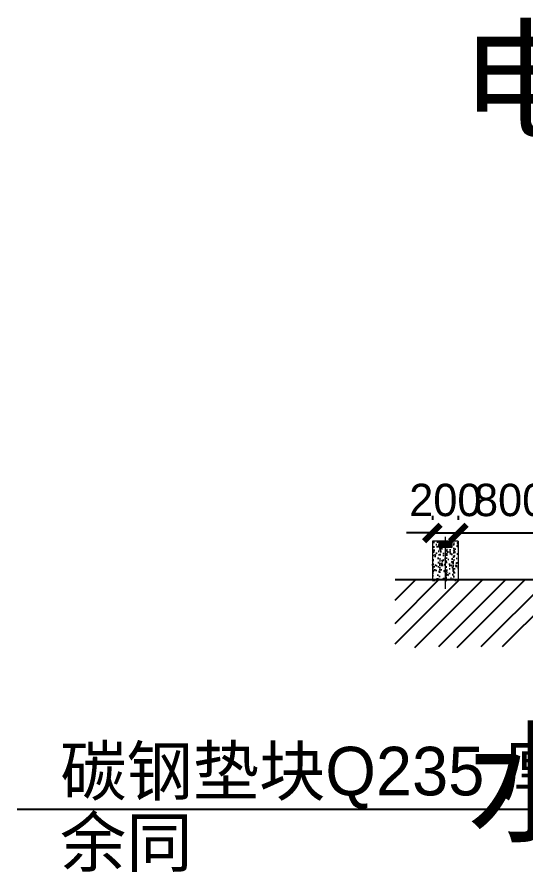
# Model space of a CAD drawing. Header units: millimetres. Extents: x 10779125 to 11142123, y -372083 to -144871.
# Drawn here: x 10994523 to 10998449, y -308205 to -301610 of the extents above; entities that cross this region are included whole.
import ezdxf
from ezdxf.enums import TextEntityAlignment as Align

# ---------------------------------------------------------------- set-up
doc = ezdxf.new("R2010")
doc.units = ezdxf.units.MM
doc.header["$LTSCALE"] = 1000
doc.header["$MEASUREMENT"] = 0
doc.header["$PDSIZE"] = -1
doc.linetypes.add('CENTER', pattern=[2.9, 2.5, -0.2, 0, -0.2])
doc.layers.get('0').update_dxf_attribs({"color": 255, "linetype": 'CONTINUOUS'})
doc.layers.get('Defpoints').update_dxf_attribs({"linetype": 'CONTINUOUS'})
doc.layers.add('AM_0', color=7, linetype='CONTINUOUS', lineweight=50)
for name, color, linetype in [('AM_8', 1, 'CONTINUOUS'), ('SB', 7, 'CONTINUOUS'), ('W_DIM', 4, 'CONTINUOUS')]:
    doc.layers.add(name, color=color, linetype=linetype)
doc.styles.get("Standard").update_dxf_attribs({"font": 'symbol.ttf'})
doc.dimstyles.new('ISO-25', dxfattribs={"dimtxt": 2.5, "dimasz": 2.5, "dimexe": 1.25, "dimexo": 0.625, "dimtad": 1, "dimtxsty": 'Standard', "dimcen": 2.5, "dimadec": 0, "dimazin": 0, "dimtfac": 1, "dimtmove": 0, "dimatfit": 3, "dimfxl": 0, "dimarcsym": 0})

# ---------------------------------------------------------------- blocks, each defined once
blk = doc.blocks.new('$dimbk')
blk.add_line((0, 0), (-1, 0))
at = {"const_width": 0.45}
blk.add_lwpolyline([(-0.636, -0.636), (0.636, 0.636)], dxfattribs=at)
blk = doc.blocks.new('*D194')
at = {"layer": 'Defpoints', "color": 0, "lineweight": -2, "transparency": 16777216}
for p in [(10998727.8, -305589.7), (10997927.8, -305657.2), (10998727.8, -305657.2)]:
    blk.add_point(p, dxfattribs=at)
at = {"layer": 'W_DIM', "lineweight": -2, "transparency": 16777216}
for p, q in [((10997927.8, -305457.2), (10997927.8, -305489.7)), ((10998727.8, -305457.2), (10998727.8, -305489.7)), ((10998027.8, -305589.7), (10998627.8, -305589.7))]:
    blk.add_line(p, q, dxfattribs=at)
at = {"layer": 'W_DIM', "lineweight": -2, "transparency": 16777216, "xscale": 100, "yscale": 100, "zscale": 100, "rotation": 180}
blk.add_blockref('$dimbk', (10997927.8, -305589.7), dxfattribs=at)
at = {"layer": 'W_DIM', "lineweight": -2, "transparency": 16777216, "xscale": 100, "yscale": 100, "zscale": 100}
blk.add_blockref('$dimbk', (10998727.8, -305589.7), dxfattribs=at)
at = {"layer": 'W_DIM', "color": 0, "transparency": 16777216, "insert": (10998327.8, -305337.1), "char_height": 250, "attachment_point": 5}
blk.add_mtext('800', dxfattribs=at)
blk = doc.blocks.new('*D195')
at = {"layer": 'Defpoints', "color": 0, "lineweight": -2, "transparency": 16777216}
for p in [(10997927.8, -305589.7), (10997727.8, -305657.2), (10997927.8, -305657.2)]:
    blk.add_point(p, dxfattribs=at)
at = {"layer": 'W_DIM', "lineweight": -2, "transparency": 16777216}
for p, q in [((10997727.8, -305457.2), (10997727.8, -305489.7)), ((10997927.8, -305457.2), (10997927.8, -305489.7)), ((10997627.8, -305589.7), (10997527.8, -305589.7)), ((10997727.8, -305589.7), (10997927.8, -305589.7)), ((10998027.8, -305589.7), (10998127.8, -305589.7))]:
    blk.add_line(p, q, dxfattribs=at)
at = {"layer": 'W_DIM', "lineweight": -2, "transparency": 16777216, "xscale": 100, "yscale": 100, "zscale": 100}
blk.add_blockref('$dimbk', (10997727.8, -305589.7), dxfattribs=at)
at = {"layer": 'W_DIM', "lineweight": -2, "transparency": 16777216, "xscale": 100, "yscale": 100, "zscale": 100, "rotation": 180}
blk.add_blockref('$dimbk', (10997927.8, -305589.7), dxfattribs=at)
at = {"layer": 'W_DIM', "color": 0, "transparency": 16777216, "insert": (10997827.8, -305337.1), "char_height": 250, "attachment_point": 5}
blk.add_mtext('200', dxfattribs=at)

msp = doc.modelspace()

# ---------------------------------------------------------------- hatches: boundary and pattern name
at = {"lineweight": 13}
h = msp.add_hatch(dxfattribs=at)
h.set_pattern_fill('ANSI32', color=1, style=0)
h.set_pattern_definition([(45, (11037010.2725, -308860.823), (-6.735192, 6.735192), []), (45, (11037014.763, -308860.823), (-6.735192, 6.735192), [])])
h.paths.add_polyline_path([(10997877.8, -305653.3), (10997777.8, -305653.3), (10997777.8, -305703.3), (10997877.8, -305703.3)])
at = {"layer": 'AM_8', "lineweight": 13}
h = msp.add_hatch(dxfattribs=at)
h.set_pattern_fill('AR-CONC', color=6, scale=0.4, style=0)
h.set_pattern_definition([(50, (11037010.27, -308860.82), (72.87387, -6.37563), [7.62, -83.82]), (355, (11037010.27, -308860.82), (-14.09713, 76.42266), [6.096, -67.056]), (100.451, (11037016.345, -308861.354), (58.777, 70.04668), [6.476, -71.236]), (46.1842, (11037010.27, -308840.5), (108.43162, -16.81693), [11.43, -125.73]), (96.6356, (11037019.31, -308841.9), (94.9617, 98.97022), [9.714, -106.854]), (351.184, (11037010.27, -308840.5), (94.96184, 98.97005), [9.144, -100.584]), (21, (11037020.43, -308845.58), (60.64595, -40.90621), [7.62, -83.82]), (326, (11037020.43, -308845.58), (24.72081, 73.67519), [6.096, -67.056]), (71.4514, (11037025.486, -308848.99), (85.3666, 32.76914), [6.476, -71.236]), (37.5, (11037010.273, -308860.823), (1.235441, 33.822016), [0, -66.2432, 0, -68.072, 0, -67.31]), (7.5, (11037010.273, -308860.823), (26.727865, 40.07223), [0, -38.8112, 0, -64.7192, 0, -25.654]), (327.5, (11036987.616, -308860.823), (54.236238, -2.291498), [0, -25.4, 0, -79.248, 0, -105.156]), (317.5, (11036977.456, -308860.823), (59.25167, 10.170596), [0, -33.02, 0, -52.6288, 0, -74.676])])
h.paths.add_polyline_path([(10997777.8, -305703.3), (10997777.8, -305653.3), (10997727.8, -305653.3), (10997727.8, -305953.3), (10997927.8, -305953.3), (10997927.8, -305653.3), (10997877.8, -305653.3), (10997877.8, -305703.3)])
h = msp.add_hatch(dxfattribs=at)
h.set_pattern_fill('AR-CONC', color=6, scale=0.4, style=0)
h.set_pattern_definition([(50, (11037010.27, -308864.67), (72.87387, -6.37563), [7.62, -83.82]), (355, (11037010.27, -308864.67), (-14.09713, 76.42266), [6.096, -67.056]), (100.451, (11037016.345, -308865.2), (58.777, 70.04668), [6.476, -71.236]), (46.1842, (11037010.27, -308844.35), (108.43162, -16.81693), [11.43, -125.73]), (96.6356, (11037019.31, -308845.75), (94.9617, 98.97022), [9.714, -106.854]), (351.184, (11037010.27, -308844.35), (94.96184, 98.97005), [9.144, -100.584]), (21, (11037020.43, -308849.43), (60.64595, -40.90621), [7.62, -83.82]), (326, (11037020.43, -308849.43), (24.72081, 73.67519), [6.096, -67.056]), (71.4514, (11037025.486, -308852.84), (85.3666, 32.76914), [6.476, -71.236]), (37.5, (11037010.273, -308864.668), (1.235441, 33.822016), [0, -66.2432, 0, -68.072, 0, -67.31]), (7.5, (11037010.273, -308864.668), (26.727865, 40.07223), [0, -38.8112, 0, -64.7192, 0, -25.654]), (327.5, (11036987.616, -308864.668), (54.236238, -2.291498), [0, -25.4, 0, -79.248, 0, -105.156]), (317.5, (11036977.456, -308864.67), (59.25167, 10.170596), [0, -33.02, 0, -52.6288, 0, -74.676])])
h.paths.add_polyline_path([(10997777.8, -305707.2), (10997777.8, -305657.2), (10997727.8, -305657.2), (10997727.8, -305957.2), (10997927.8, -305957.2), (10997927.8, -305657.2), (10997877.8, -305657.2), (10997877.8, -305707.2)])

# ---------------------------------------------------------------- linework, layer by layer
at = {"color": 1, "lineweight": 13}
for p, q in [((10997927.8, -305653.3, -12.4), (10997727.8, -305653.3, -12.4)), ((10997727.8, -305653.3, -12.4), (10997727.8, -305953.3, -12.4)), ((10997727.8, -305657.2, -12.4), (10997727.8, -305957.2, -12.4)), ((10997777.8, -305653.3, -12.4), (10997777.8, -305703.3, -12.4)), ((10997877.8, -305703.3, -12.4), (10997777.8, -305703.3, -12.4)), ((10997877.8, -305653.3, -12.4), (10997877.8, -305703.3, -12.4)), ((10997927.8, -305653.3, -12.4), (10997927.8, -305953.3, -12.4)), ((10997927.8, -305657.2, -12.4), (10997927.8, -305957.2, -12.4))]:
    msp.add_line(p, q, dxfattribs=at)
msp.add_line((10994523.2, -307720.6, -12.4), (10998471, -307720.2, -12.4))
at = {"layer": 'AM_0', "color": 1, "linetype": 'CENTER', "lineweight": 13}
for p, q in [((10997827.8, -306018.3, -12.4), (10997827.8, -305620.8, -12.4)), ((10997827.8, -306022.2, -12.4), (10997827.8, -305624.7, -12.4))]:
    msp.add_line(p, q, dxfattribs=at)
at = {"layer": 'AM_8', "color": 2, "ltscale": 5}
for p, q in [((10997440.3, -306287.7, -12.4), (10997778.6, -305949.5, -12.4)), ((10997440.3, -306287.7, -12.4), (10997778.6, -305949.5, -12.4)), ((10997440.3, -306445.3, -12.4), (10997936.1, -305949.5, -12.4)), ((10997440.3, -306108.1, -12.4), (10997598.9, -305949.5, -12.4)), ((10997591.6, -306473.6, -12.4), (10998115.8, -305949.5, -12.4)), ((10997777.9, -306467, -12.4), (10998295.4, -305949.5, -12.4)), ((10997918.5, -306473.6, -12.4), (10998442.7, -305949.5, -12.4)), ((10998104.8, -306467, -12.4), (10998622.3, -305949.5, -12.4)), ((10998268.2, -306467, -12.4), (10998785.7, -305949.5, -12.4))]:
    msp.add_line(p, q, dxfattribs=at)
at = {"layer": 'W_DIM'}
msp.add_line((10997440.3, -305949.5, -12.4), (11006074.2, -305949.5, -12.4), dxfattribs=at)

# ---------------------------------------------------------------- texts
for s, p in [('电控柜基础剖面图', (11002036.4, -302471.9, 843.7)), ('水箱基础剖面图', (11001570.6, -307894.1, 843.7))]:
    msp.add_text(s, height=750).set_placement(p, align=Align.CENTER)
at = {"layer": 'SB'}
for s, p in [('碳钢垫块Q235 厚20mm', (10994855.9, -307614.8, -12.4)), ('余同', (10994854.4, -308163.4, -12.4))]:
    msp.add_text(s, height=375, dxfattribs=at).set_placement(p)

# ---------------------------------------------------------------- dimensions: what is measured, and where the dimension line sits
at = {"layer": 'W_DIM'}
dim = msp.add_linear_dim(base=(10997927.8, -305589.7, -12.4), p1=(10997727.8, -305657.2, -12.4), p2=(10997927.8, -305657.2, -12.4), dimstyle='ISO-25', override={"dimscale": 100, "dimasz": 1, "dimexe": 1, "dimexo": 2, "dimgap": 1.25, "dimdec": 0, "dimzin": 0, "dimdsep": 46, "dimtxsty": 'Standard', "dimblk": '$dimbk', "dimcen": 2, "dimclrd": 256, "dimclre": 256, "dimadec": 2, "dimtdec": 0, "dimtix": 1, "dimtmove": 2}, dxfattribs=at)
dim.commit()
dim.dimension.update_dxf_attribs({"geometry": '*D195', "text_midpoint": (10997827.8, -305337.1, -12.4)})
dim = msp.add_linear_dim(base=(10998727.8, -305589.7, -12.4), p1=(10997927.8, -305657.2, -12.4), p2=(10998727.8, -305657.2, -12.4), text='800', dimstyle='ISO-25', override={"dimscale": 100, "dimasz": 1, "dimexe": 1, "dimexo": 2, "dimgap": 1.25, "dimdec": 0, "dimzin": 0, "dimdsep": 46, "dimtxsty": 'Standard', "dimblk": '$dimbk', "dimcen": 2, "dimclrd": 256, "dimclre": 256, "dimadec": 2, "dimtdec": 0, "dimtix": 1, "dimtmove": 2}, dxfattribs=at)
dim.commit()
dim.dimension.update_dxf_attribs({"geometry": '*D194', "text_midpoint": (10998327.8, -305337.1, -12.4)})

doc.saveas('drawing.dxf')
